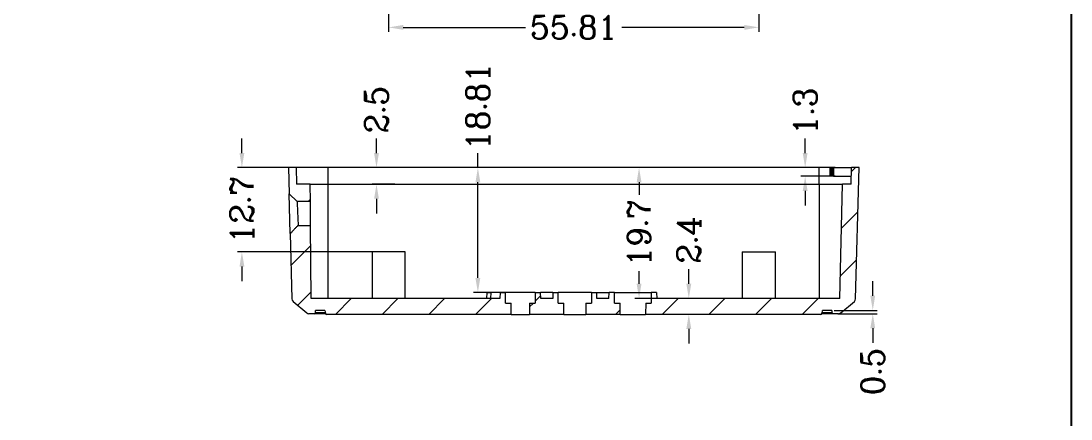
# Model space of a CAD drawing. Header units: millimetres. Extents: x 4924 to 5225, y 1194 to 1554.
# Drawn here: x 5066.4 to 5224.7, y 1382.6 to 1442.5 of the extents above; entities that cross this region are included whole.
import ezdxf

# ---------------------------------------------------------------- set-up
doc = ezdxf.new("R2010")
doc.units = ezdxf.units.MM
doc.layers.get('0').update_dxf_attribs({"linetype": 'CONTINUOUS'})
doc.layers.get('Defpoints').update_dxf_attribs({"linetype": 'CONTINUOUS'})
doc.layers.add('4', color=7, linetype='CONTINUOUS', true_color=0xffffff)
doc.styles.add('ROMANC', font='romanc.shx', dxfattribs={"bigfont": 'gbcbig.shx'})
doc.dimstyles.new('YanXiu', dxfattribs={"dimtxt": 2.5, "dimasz": 2.2, "dimexe": 0.66, "dimexo": 0.66, "dimgap": 0.66, "dimtad": 0, "dimdsep": 46, "dimtxsty": 'ROMANC', "dimcen": 0, "dimclrd": 256, "dimclre": 131, "dimclrt": 42, "dimazin": 2, "dimtfac": 1, "dimtofl": 0, "dimtmove": 0, "dimatfit": 3, "dimfxl": 0, "dimlwd": 5, "dimlwe": 5, "dimarcsym": 0})

# ---------------------------------------------------------------- blocks, each defined once
blk = doc.blocks.new('*D5')
at = {"lineweight": 0}
for p, q in [((1021.17, 288.03), (1021.17, 290.23)), ((1021.17, 270.93), (1021.17, 268.73))]:
    blk.add_line(p, q, dxfattribs=at)
at = {"color": 7, "lineweight": 0}
for p, q in [((1041.84, 285.83), (1020.51, 285.83)), ((1042.62, 273.13), (1020.51, 273.13))]:
    blk.add_line(p, q, dxfattribs=at)
for points in [[(1020.81, 288.03), (1021.54, 288.03), (1021.17, 285.83)], [(1020.81, 270.93), (1021.54, 270.93), (1021.17, 273.13)]]:
    blk.add_solid(points)
at = {"layer": 'Defpoints', "color": 0}
for p in [(1021.17, 285.83), (1042.5, 285.83), (1043.28, 273.13)]:
    blk.add_point(p, dxfattribs=at)
at = {"color": 7, "insert": (1021.17, 279.48), "char_height": 3.5, "attachment_point": 5, "rotation": 90, "style": 'ROMANC'}
blk.add_mtext('12.7', dxfattribs=at)
blk = doc.blocks.new('*D6')
at = {"lineweight": 0}
for p, q in [((1041.46, 288.03), (1041.46, 290.23)), ((1041.46, 281.13), (1041.46, 278.93))]:
    blk.add_line(p, q, dxfattribs=at)
at = {"color": 7, "lineweight": 0}
for p, q in [((1044.21, 285.83), (1040.8, 285.83)), ((1044.21, 283.33), (1040.8, 283.33))]:
    blk.add_line(p, q, dxfattribs=at)
for points in [[(1041.09, 288.03), (1041.82, 288.03), (1041.46, 285.83)], [(1041.09, 281.13), (1041.82, 281.13), (1041.46, 283.33)]]:
    blk.add_solid(points)
at = {"layer": 'Defpoints', "color": 0}
for p in [(1041.46, 285.83), (1044.87, 285.83), (1044.87, 283.33)]:
    blk.add_point(p, dxfattribs=at)
at = {"color": 7, "insert": (1041.46, 294.55), "char_height": 3.5, "attachment_point": 5, "rotation": 90, "style": 'ROMANC'}
blk.add_mtext('2.5', dxfattribs=at)
blk = doc.blocks.new('*D7')
at = {"lineweight": 0}
for p, q in [((1056.74, 285.83), (1056.74, 288.03)), ((1056.74, 269.22), (1056.74, 283.63))]:
    blk.add_line(p, q, dxfattribs=at)
at = {"color": 7, "lineweight": 0}
for p, q in [((1063.12, 285.83), (1056.08, 285.83)), ((1062.27, 267.02), (1056.08, 267.02))]:
    blk.add_line(p, q, dxfattribs=at)
for points in [[(1056.37, 283.63), (1057.1, 283.63), (1056.74, 285.83)], [(1056.37, 269.22), (1057.1, 269.22), (1056.74, 267.02)]]:
    blk.add_solid(points)
at = {"layer": 'Defpoints', "color": 0}
for p in [(1056.74, 285.83), (1063.78, 285.83), (1062.93, 267.02)]:
    blk.add_point(p, dxfattribs=at)
at = {"color": 7, "insert": (1056.74, 295.02), "char_height": 3.5, "attachment_point": 5, "rotation": 90, "style": 'ROMANC'}
blk.add_mtext('18.81', dxfattribs=at)
blk = doc.blocks.new('*D8')
at = {"color": 7, "lineweight": 0}
for p, q in [((1089.48, 285.83), (1080.37, 285.83)), ((1089.48, 266.13), (1080.37, 266.13))]:
    blk.add_line(p, q, dxfattribs=at)
at = {"lineweight": 0}
for p, q in [((1081.03, 283.63), (1081.03, 281.72)), ((1081.03, 268.33), (1081.03, 270.23))]:
    blk.add_line(p, q, dxfattribs=at)
for points in [[(1080.67, 283.63), (1081.4, 283.63), (1081.03, 285.83)], [(1080.67, 268.33), (1081.4, 268.33), (1081.03, 266.13)]]:
    blk.add_solid(points)
at = {"layer": 'Defpoints', "color": 0}
for p in [(1081.03, 285.83), (1090.14, 285.83), (1090.14, 266.13)]:
    blk.add_point(p, dxfattribs=at)
at = {"color": 7, "insert": (1081.03, 275.98), "char_height": 3.5, "attachment_point": 5, "rotation": 90, "style": 'ROMANC'}
blk.add_mtext('19.7', dxfattribs=at)
blk = doc.blocks.new('*D9')
at = {"lineweight": 0}
for p, q in [((1088.53, 268.33), (1088.53, 270.53)), ((1088.53, 261.53), (1088.53, 259.33))]:
    blk.add_line(p, q, dxfattribs=at)
at = {"color": 7, "lineweight": 0}
for p, q in [((1088.74, 266.13), (1087.87, 266.13)), ((1088.74, 263.73), (1087.87, 263.73))]:
    blk.add_line(p, q, dxfattribs=at)
for points in [[(1088.16, 268.33), (1088.9, 268.33), (1088.53, 266.13)], [(1088.16, 261.53), (1088.9, 261.53), (1088.53, 263.73)]]:
    blk.add_solid(points)
at = {"layer": 'Defpoints', "color": 0}
for p in [(1088.53, 266.13), (1089.4, 266.13), (1089.4, 263.73)]:
    blk.add_point(p, dxfattribs=at)
at = {"color": 7, "insert": (1088.53, 274.94), "char_height": 3.5, "attachment_point": 5, "rotation": 90, "style": 'ROMANC'}
blk.add_mtext('2.4', dxfattribs=at)
blk = doc.blocks.new('*D10')
at = {"lineweight": 0}
for p, q in [((1106.07, 288.03), (1106.07, 290.23)), ((1106.07, 282.33), (1106.07, 280.13))]:
    blk.add_line(p, q, dxfattribs=at)
at = {"color": 7, "lineweight": 0}
for p, q in [((1110.6, 285.83), (1105.41, 285.83)), ((1110.6, 284.53), (1105.41, 284.53))]:
    blk.add_line(p, q, dxfattribs=at)
for points in [[(1105.7, 288.03), (1106.43, 288.03), (1106.07, 285.83)], [(1105.7, 282.33), (1106.43, 282.33), (1106.07, 284.53)]]:
    blk.add_solid(points)
at = {"layer": 'Defpoints', "color": 0}
for p in [(1106.07, 285.83), (1111.26, 285.83), (1111.26, 284.53)]:
    blk.add_point(p, dxfattribs=at)
at = {"color": 7, "insert": (1106.07, 294.3), "char_height": 3.5, "attachment_point": 5, "rotation": 90, "style": 'ROMANC'}
blk.add_mtext('1.3', dxfattribs=at)
blk = doc.blocks.new('*D11')
at = {"lineweight": 0}
for p, q in [((1116.26, 266.53), (1116.26, 268.73)), ((1116.26, 261.63), (1116.26, 259.43))]:
    blk.add_line(p, q, dxfattribs=at)
at = {"color": 7, "lineweight": 0}
for p, q in [((1110.44, 264.33), (1116.92, 264.33)), ((1110.97, 263.83), (1116.92, 263.83))]:
    blk.add_line(p, q, dxfattribs=at)
for points in [[(1115.89, 266.53), (1116.62, 266.53), (1116.26, 264.33)], [(1115.89, 261.63), (1116.62, 261.63), (1116.26, 263.83)]]:
    blk.add_solid(points)
at = {"layer": 'Defpoints', "color": 0}
for p in [(1109.78, 264.33), (1110.31, 263.83), (1116.26, 263.83)]:
    blk.add_point(p, dxfattribs=at)
at = {"color": 7, "insert": (1116.26, 255.1), "char_height": 3.5, "attachment_point": 5, "rotation": 90, "style": 'ROMANC'}
blk.add_mtext('0.5', dxfattribs=at)
blk = doc.blocks.new('*D22')
at = {"color": 7, "lineweight": 0}
for p, q in [((1043.28, 314.77), (1043.28, 306.3)), ((1099.09, 314.77), (1099.09, 306.3))]:
    blk.add_line(p, q, dxfattribs=at)
at = {"lineweight": 0}
for p, q in [((1045.48, 306.96), (1063.94, 306.96)), ((1096.89, 306.96), (1078.43, 306.96))]:
    blk.add_line(p, q, dxfattribs=at)
for points in [[(1045.48, 307.32), (1045.48, 306.59), (1043.28, 306.96)], [(1096.89, 307.32), (1096.89, 306.59), (1099.09, 306.96)]]:
    blk.add_solid(points)
at = {"layer": 'Defpoints', "color": 0}
for p in [(1043.28, 315.43), (1099.09, 315.43), (1099.09, 306.96)]:
    blk.add_point(p, dxfattribs=at)
at = {"color": 7, "insert": (1071.19, 306.96), "char_height": 3.5, "attachment_point": 5, "style": 'ROMANC'}
blk.add_mtext('55.81', dxfattribs=at)

msp = doc.modelspace()

# ---------------------------------------------------------------- linework, layer by layer
at = {"color": 7, "linetype": 'Continuous', "lineweight": 0}
for p, q in [((5191.587, 1419.819), (5192.214, 1420.447)), ((5109.72, 1415.347), (5110.067, 1415.695)), ((5190.116, 1411.313), (5192.581, 1413.778)), ((5107.141, 1405.733), (5110.128, 1408.72)), ((5189.926, 1404.087), (5192.392, 1406.553)), ((5108.156, 1399.712), (5110.189, 1401.745)), ((5113.827, 1398.347), (5116.227, 1400.747)), ((5120.863, 1398.347), (5123.263, 1400.747)), ((5127.899, 1398.347), (5130.299, 1400.747)), ((5134.935, 1398.347), (5137.335, 1400.747)), ((5143.933, 1400.309), (5144.769, 1401.145)), ((5163.079, 1398.347), (5165.479, 1400.747)), ((5170.114, 1398.347), (5172.514, 1400.747)), ((5177.15, 1398.347), (5179.55, 1400.747)), ((5184.186, 1398.347), (5186.586, 1400.747)), ((5143.1, 1399.476), (5143.667, 1400.043)), ((5156.043, 1398.347), (5156.748, 1399.053))]:
    msp.add_line(p, q, dxfattribs=at)
at = {"color": 1}
msp.add_lwpolyline([(4923.651, 1553.89), (5224.705, 1553.89), (5224.705, 1193.609), (4923.651, 1193.609)], close=True, dxfattribs=at)
at = {"layer": '4', "color": 7, "linetype": 'Continuous', "lineweight": 0}
for p, q in [((5106.756, 1420.447), (5106.859, 1416.516)), ((5107.914, 1420.447), (5106.756, 1420.447)), ((5107.914, 1420.447), (5107.957, 1417.947)), ((5112.756, 1420.447), (5107.914, 1420.447)), ((5112.756, 1417.947), (5112.756, 1420.447)), ((5186.756, 1420.447), (5112.756, 1420.447)), ((5186.756, 1417.947), (5186.756, 1420.447)), ((5188.397, 1420.447), (5186.756, 1420.447)), ((5188.397, 1419.147), (5188.397, 1420.447)), ((5188.397, 1420.447), (5188.897, 1420.447)), ((5188.397, 1420.122), (5188.897, 1420.122)), ((5188.397, 1419.797), (5188.897, 1419.797)), ((5188.435, 1420.447), (5188.435, 1419.147)), ((5188.543, 1420.447), (5188.543, 1419.147)), ((5188.705, 1420.447), (5188.705, 1419.147)), ((5188.897, 1420.447), (5188.897, 1419.147)), ((5188.897, 1420.447), (5191.598, 1420.447)), ((5188.897, 1420.447), (5188.897, 1419.147)), ((5191.554, 1417.947), (5191.598, 1420.447)), ((5192.756, 1420.447), (5191.598, 1420.447)), ((5192.238, 1400.672), (5192.756, 1420.447)), ((5188.397, 1419.472), (5188.897, 1419.472)), ((5188.897, 1419.147), (5188.397, 1419.147)), ((5188.897, 1419.147), (5191.575, 1419.147)), ((5106.859, 1416.516), (5108.058, 1415.347)), ((5107.016, 1410.516), (5106.859, 1416.516)), ((5110.048, 1417.947), (5107.957, 1417.947)), ((5110.07, 1415.347), (5110.048, 1417.947)), ((5110.048, 1417.947), (5112.756, 1417.947)), ((5112.756, 1417.947), (5186.756, 1417.947)), ((5112.756, 1400.747), (5112.756, 1417.947)), ((5186.756, 1417.947), (5186.756, 1400.747)), ((5186.756, 1417.947), (5190.289, 1417.947)), ((5189.839, 1400.747), (5190.289, 1417.947)), ((5191.554, 1417.947), (5190.289, 1417.947)), ((5110.07, 1415.347), (5108.058, 1415.347)), ((5110.102, 1411.747), (5110.07, 1415.347)), ((5108.215, 1411.747), (5110.102, 1411.747)), ((5110.198, 1400.747), (5110.102, 1411.747)), ((5107.016, 1410.516), (5107.273, 1400.672)), ((5119.351, 1407.747), (5119.351, 1400.747)), ((5124.351, 1407.747), (5119.351, 1407.747)), ((5124.351, 1400.747), (5124.351, 1407.747)), ((5175.16, 1407.747), (5175.16, 1400.747)), ((5175.16, 1407.747), (5177.66, 1407.747)), ((5177.66, 1407.747), (5180.16, 1407.747)), ((5180.16, 1400.747), (5180.16, 1407.747)), ((5138.635, 1400.747), (5110.198, 1400.747)), ((5136.634, 1401.635), (5136.619, 1400.747)), ((5136.634, 1401.635), (5137.238, 1401.635)), ((5137.238, 1401.635), (5137.225, 1400.747)), ((5138.651, 1401.635), (5137.238, 1401.635)), ((5138.651, 1401.635), (5138.635, 1400.747)), ((5138.651, 1401.635), (5139.455, 1401.635)), ((5139.482, 1400.043), (5139.455, 1401.635)), ((5141.495, 1401.635), (5139.455, 1401.635)), ((5143.956, 1401.635), (5141.495, 1401.635)), ((5143.956, 1401.635), (5143.928, 1400.043)), ((5143.956, 1401.635), (5144.76, 1401.635)), ((5144.776, 1400.747), (5144.76, 1401.635)), ((5146.601, 1401.635), (5144.76, 1401.635)), ((5146.585, 1400.747), (5144.776, 1400.747)), ((5146.601, 1401.635), (5146.585, 1400.747)), ((5146.601, 1401.635), (5147.405, 1401.635)), ((5147.432, 1400.043), (5147.405, 1401.635)), ((5148.299, 1401.635), (5147.405, 1401.635)), ((5152.436, 1401.635), (5148.299, 1401.635)), ((5152.436, 1401.635), (5152.408, 1400.043)), ((5152.436, 1401.635), (5153.24, 1401.635)), ((5153.24, 1401.635), (5155.081, 1401.635)), ((5153.256, 1400.747), (5153.24, 1401.635)), ((5155.065, 1400.747), (5153.256, 1400.747)), ((5155.065, 1400.747), (5155.081, 1401.635)), ((5155.885, 1401.635), (5155.081, 1401.635)), ((5155.912, 1400.043), (5155.885, 1401.635)), ((5155.885, 1401.635), (5161.446, 1401.635)), ((5161.446, 1401.635), (5161.418, 1400.043)), ((5162.25, 1401.635), (5161.446, 1401.635)), ((5162.25, 1401.635), (5162.266, 1400.747)), ((5189.839, 1400.747), (5162.266, 1400.747)), ((5107.452, 1400.302), (5109.523, 1398.564)), ((5139.482, 1400.043), (5140.301, 1400.043)), ((5140.33, 1398.347), (5140.301, 1400.043)), ((5143.11, 1400.043), (5143.08, 1398.347)), ((5143.11, 1400.043), (5143.928, 1400.043)), ((5147.432, 1400.043), (5148.251, 1400.043)), ((5148.28, 1398.347), (5148.251, 1400.043)), ((5151.59, 1400.043), (5151.56, 1398.347)), ((5151.59, 1400.043), (5152.408, 1400.043)), ((5155.912, 1400.043), (5156.731, 1400.043)), ((5156.76, 1398.347), (5156.731, 1400.043)), ((5160.6, 1400.043), (5160.57, 1398.347)), ((5160.6, 1400.043), (5161.418, 1400.043)), ((5189.988, 1398.564), (5192.059, 1400.302)), ((5110.634, 1398.447), (5109.845, 1398.447)), ((5112.357, 1398.447), (5110.634, 1398.447)), ((5110.834, 1398.646), (5110.836, 1398.947)), ((5110.834, 1398.646), (5112.31, 1398.646)), ((5112.257, 1398.947), (5110.836, 1398.947)), ((5112.257, 1398.947), (5112.333, 1398.513)), ((5140.33, 1398.347), (5112.53, 1398.347)), ((5140.33, 1398.347), (5140.792, 1398.347)), ((5140.792, 1398.347), (5143.08, 1398.347)), ((5148.28, 1398.347), (5143.08, 1398.347)), ((5148.281, 1398.347), (5151.56, 1398.347)), ((5156.76, 1398.347), (5151.56, 1398.347)), ((5156.76, 1398.347), (5160.57, 1398.347)), ((5186.981, 1398.347), (5160.57, 1398.347)), ((5188.877, 1398.447), (5187.154, 1398.447)), ((5187.178, 1398.513), (5187.255, 1398.947)), ((5187.201, 1398.646), (5188.677, 1398.646)), ((5188.675, 1398.947), (5187.255, 1398.947)), ((5188.675, 1398.947), (5188.677, 1398.646)), ((5189.666, 1398.447), (5188.877, 1398.447))]:
    msp.add_line(p, q, dxfattribs=at)
for centre, radius, start, end in [((5107.773, 1400.686), 0.5, 181.5, 230), ((5191.738, 1400.686), 0.5, 310, 358.5), ((5109.845, 1398.947), 0.5, 230, 270), ((5110.634, 1398.647), 0.2, 270, 359.7), ((5112.53, 1398.547), 0.2, 190, 270), ((5186.981, 1398.547), 0.2, 270, 350), ((5188.877, 1398.647), 0.2, 180.3, 270), ((5189.666, 1398.947), 0.5, 270, 310)]:
    msp.add_arc(centre, radius, start, end, dxfattribs=at)
msp.add_open_spline([(5108.058, 1415.347), (5108.058, 1415.347), (5108.076, 1415.025), (5108.137, 1413.547), (5108.197, 1412.07), (5108.215, 1411.747), (5108.215, 1411.747)], degree=3, knots=[0, 0, 0, 0, 0.2175464, 0.5000693, 0.7825695, 1, 1, 1, 1], dxfattribs=at)
msp.add_open_spline([(5108.215, 1411.747), (5107.016, 1410.516)], degree=1, dxfattribs=at)

# ---------------------------------------------------------------- dimensions: what is measured, and where the dimension line sits
at = {"color": 1}
dim = msp.add_linear_dim(base=(5177.66, 1441.576), p1=(5121.851, 1450.054), p2=(5177.66, 1450.054), dimstyle='YanXiu', override={"dimtxt": 3.5, "dimclre": 7, "dimclrt": 7, "dimlwd": 0, "dimlwe": 0}, dxfattribs=at)
dim.commit()
dim.dimension.update_dxf_attribs({"geometry": '*D22', "text_midpoint": (5149.756, 1441.576), "insert": (4078.569, 1134.62)})
dim = msp.add_linear_dim(base=(5135.304, 1420.447), p1=(5141.495, 1401.635), p2=(5142.344, 1420.447), angle=90, dimstyle='YanXiu', override={"dimtxt": 3.5, "dimclre": 7, "dimclrt": 7, "dimlwd": 0, "dimlwe": 0})
dim.commit()
dim.dimension.update_dxf_attribs({"geometry": '*D7', "text_midpoint": (5135.304, 1429.641), "dimtype": 128, "insert": (4078.569, 1134.62)})
for base, p1, p2, picture, middle in [((5120.027, 1420.447), (5123.442, 1417.947), (5123.442, 1420.447), '*D6', (5120.027, 1429.174)), ((5184.635, 1420.447), (5189.832, 1419.147), (5189.832, 1420.447), '*D10', (5184.635, 1428.924)), ((5099.744, 1420.447), (5121.851, 1407.747), (5121.072, 1420.447), '*D5', (5099.744, 1414.097)), ((5159.601, 1420.447), (5168.706, 1400.747), (5168.706, 1420.447), '*D8', (5159.601, 1410.597)), ((5167.099, 1400.747), (5167.973, 1398.347), (5167.973, 1400.747), '*D9', (5167.099, 1409.557)), ((5194.826, 1398.447), (5188.353, 1398.947), (5188.877, 1398.447), '*D11', (5194.826, 1389.721))]:
    dim = msp.add_linear_dim(base=base, p1=p1, p2=p2, angle=90, dimstyle='YanXiu', override={"dimtxt": 3.5, "dimclre": 7, "dimclrt": 7, "dimlwd": 0, "dimlwe": 0})
    dim.commit()
    dim.dimension.update_dxf_attribs({"geometry": picture, "text_midpoint": middle, "insert": (4078.569, 1134.62)})

doc.saveas('drawing.dxf')
